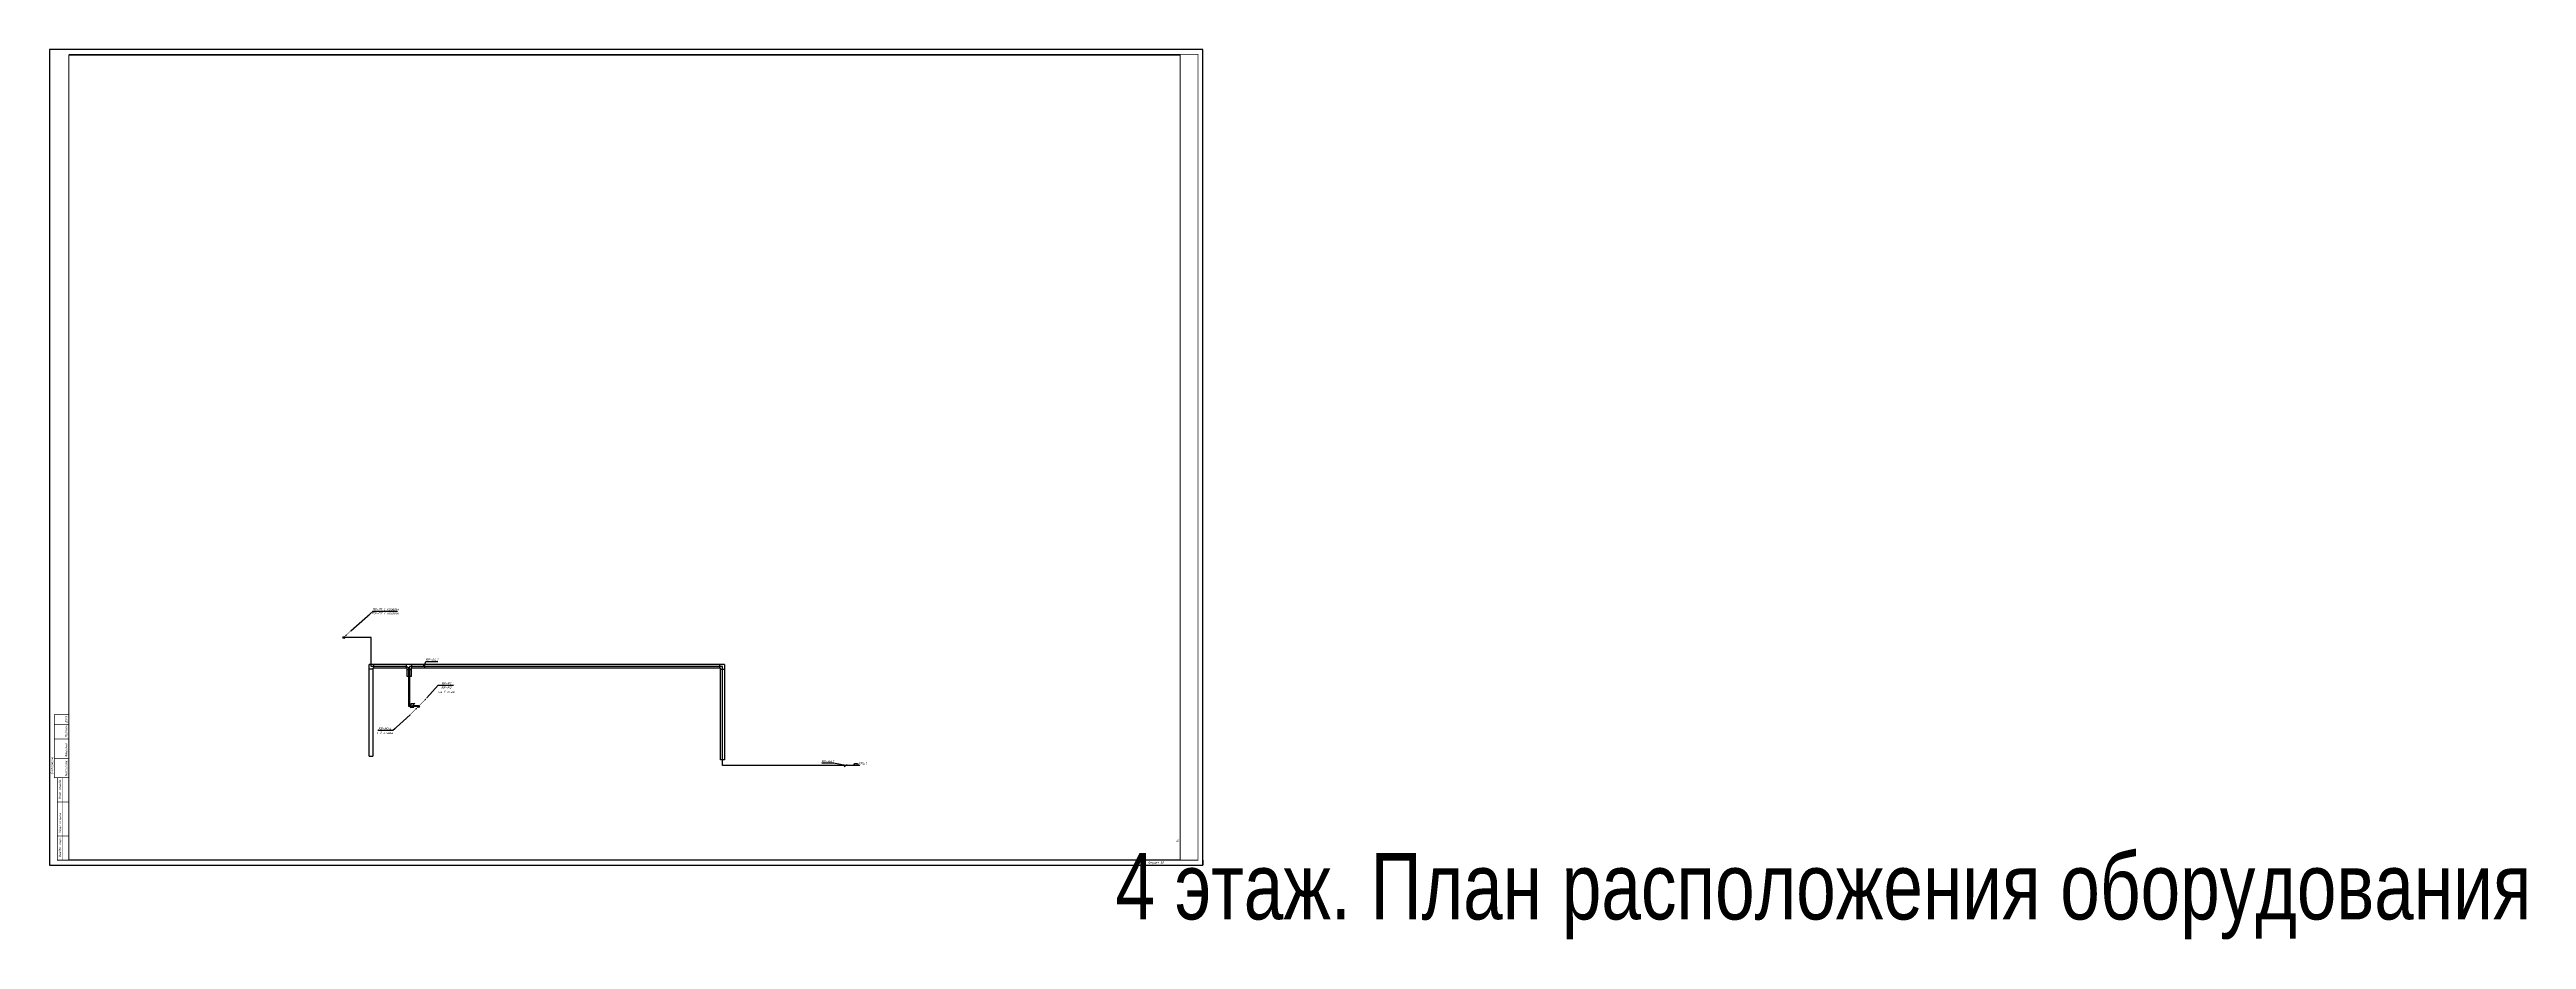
# Paper-space layout '10. 4 этаж' of a CAD drawing. Header units: millimetres. Extents: x 0 to 2554, y -77 to 841.
# The model-space entities are those that its viewports show. They can reach past a viewport. Long polylines and large blocks are cut down to what shows.
import ezdxf
from ezdxf import colors
from ezdxf.entities.mleader import LeaderData, LeaderLine
from ezdxf.enums import TextEntityAlignment as Align
from ezdxf.math import Vec2, Vec3

# ---------------------------------------------------------------- set-up
doc = ezdxf.new("R2018")
doc.units = ezdxf.units.MM
doc.set_wipeout_variables(frame=1)
doc.layers.get('Defpoints').update_dxf_attribs({"lineweight": 50, "true_color": 0xbeff1a})
for name, color, linetype in [('102 Рамка', 252, 'Continuous'), ('Text', 7, 'Continuous'), ('СОУЭ_Оборуд.', 7, 'Continuous')]:
    doc.layers.add(name, color=color, linetype=linetype)
for name, color, linetype, lineweight in [('Радио', 5, 'Continuous', 30), ('РФ_Каб.Абонентский', 3, 'Continuous', 30), ('РФ_Каб.Магистраль', 1, 'Continuous', 30), ('РФ_Каб.Распределтельный', 4, 'Continuous', 30), ('РФ_Розетка', 6, 'Continuous', 30), ('СС Текст', 7, 'Continuous', 25), ('СС_СКК_Лоток', 54, 'Continuous', 30), ('Текст Радио', 7, 'Continuous', 20)]:
    doc.layers.add(name, color=color, linetype=linetype, lineweight=lineweight)
doc.styles.add('ISOCPEUR', font='isocpeui.ttf', dxfattribs={"height": 2.5})
doc.styles.get("Standard").update_dxf_attribs({"font": 'arial.ttf'})

# ---------------------------------------------------------------- blocks, each defined once
blk = doc.blocks.new('*U286')
at = {"layer": '102 Рамка', "color": 0}
blk.add_lwpolyline([(1189, 841), (0, 841), (0, 0), (1189, 0)], close=True, dxfattribs=at)
at = {"layer": '102 Рамка', "color": 0, "const_width": 0.8}
for points in [[(1184, 5), (1184, 836), (20, 836), (20, 5)], [(8, 5), (20, 5), (20, 90), (8, 90)]]:
    blk.add_lwpolyline(points, close=True, dxfattribs=at)
at = {"layer": '102 Рамка', "color": 0}
for points, const_width in [([(5, 155), (20, 155), (20, 90), (5, 90), (5, 155)], 0.8), ([(10, 90), (10, 155)], 0.05), ([(15, 90), (15, 155)], 0.05), ([(5, 145), (20, 145)], 0.8), ([(5, 130), (20, 130)], 0.8), ([(5, 110), (20, 110)], 0.8), ([(13, 90), (13, 5)], 0.05), ([(8, 65), (20, 65)], 0.8), ([(8, 30), (20, 30)], 0.8)]:
    blk.add_lwpolyline(points, dxfattribs=dict(at, const_width=const_width))
blk.add_lwpolyline([(1189, 5), (1189, 0)], dxfattribs=at)
at = {"color": 7, "style": 'ISOCPEUR', "oblique": 10, "width": 0.8}
blk.add_attdef('НОМЕР-ЛИСТА', text='', height=2.5, dxfattribs=at).set_placement((1162.6, 25), align=Align.MIDDLE_CENTER)
at = {"color": 7, "lineweight": 30, "oblique": 10, "width": 0.8, "flags": 104}
blk.add_attdef('НАИМЕНОВАНИЕ-ЧЕРТЕЖА', text='', height=2.5, dxfattribs=at).set_placement((1099, 12.5), align=Align.MIDDLE_CENTER)
at = {"layer": '102 Рамка', "color": 7, "style": 'ISOCPEUR', "width": 0.8}
for s, p in [('Дата', (17.2, 146.5)), ('Подпись', (17.2, 131.5)), ('Согласовано', (2.5, 93.5)), ('Фамилия', (17.2, 111.5)), ('N.отд.долж.', (17.2, 91.5)), ('Взам. инв.No.', (10.5, 68)), ('Подп. и дата', (10.5, 33)), ('Инв.No. подп.', (10.5, 8))]:
    blk.add_text(s, height=2.5, rotation=90, dxfattribs=at).set_placement(p, align=Align.MIDDLE_LEFT)
blk.add_attdef('FORMATTEXT', text='', height=2.5, dxfattribs=at).set_placement((1132.5, 3.8), align=Align.TOP_LEFT)
blk = doc.blocks.new('*U275')
at = {"color": 0}
for points in [[(-0.7, -0.7, 0, 1.5, 0), (-2.8, -2.8, 2, 2, 0)], [(8.7, 8.7, 0, 1.5, 0), (6.6, 6.6, 2, 2, 0)]]:
    blk.add_lwpolyline(points, format="xyseb", dxfattribs=at)
at = {"color": 0, "const_width": 0.5}
for points in [[(0.7, 0.7), (6.6, 6.6)], [(-8.5, -8.5), (-2.8, -2.8)]]:
    blk.add_lwpolyline(points, dxfattribs=at)
at = {"color": 0}
for radius in [1, 0.5]:
    blk.add_circle((0, 0), radius, dxfattribs=at)
blk = doc.blocks.new('_None')
blk = doc.blocks.new('Лоток 4 этаж')
at = {"layer": 'СС_СКК_Лоток', "color": 0}
for p, q in [((738958, -120752), (738958, -111307)), ((775607, -111307), (738958, -111307)), ((739358, -111803), (738958, -111803)), ((742896, -111707), (739358, -111707)), ((739358, -111707), (739358, -120752)), ((739439, -111707), (739439, -111307)), ((742814, -111707), (742814, -111307)), ((742896, -112550), (742896, -111707)), ((742896, -111817), (743296, -111817)), ((775207, -111707), (743296, -111707)), ((743296, -111707), (743296, -112550)), ((743373, -111707), (743373, -111307)), ((775123, -111707), (775123, -111307)), ((775207, -121156), (775207, -111707)), ((775207, -111802), (775607, -111802)), ((775607, -111307), (775607, -121156)), ((743296, -112550), (742896, -112550)), ((738958, -120752), (739358, -120752)), ((775607, -121156), (775207, -121156))]:
    blk.add_line(p, q, dxfattribs=at)
blk = doc.blocks.new('*U278')
blk.add_lwpolyline([(0.7, 0.7, 0, 1.5, 0), (2.8, 2.8, 2, 2, 0)], format="xyseb")
at = {"const_width": 0.5}
blk.add_lwpolyline([(2.8, 2.8), (7.1, 7.1)], dxfattribs=at)
at = {"color": 0}
for radius in [1, 0.5]:
    blk.add_circle((0, 0), radius, dxfattribs=at)
blk = doc.blocks.new('Радио розетка')
at = {"layer": 'РФ_Розетка'}
blk.add_line((0, 0), (594, 0), dxfattribs=at)
blk.add_ellipse((398, 12), major_axis=(139, 139), ratio=1, start_param=5.4369108, end_param=8.7002562, dxfattribs=at)
blk = doc.blocks.new('A$Cc576eae1')
at = {"lineweight": 30}
blk.add_wipeout([(-164, 164), (164, 164), (164, -164), (-164, -164)], dxfattribs=at)
at = {"layer": 'Радио'}
for points in [[(245, 245), (-245, -245)], [(-164, -164), (164, -164), (164, 164), (-164, 164), (-164, -164)]]:
    blk.add_lwpolyline(points, dxfattribs=at)
blk = doc.blocks.new('_Oblique')
at = {"color": 0, "linetype": 'ByBlock', "lineweight": -2}
blk.add_line((-0.5, -0.5), (0.5, 0.5), dxfattribs=at)

msp = doc.modelspace()

# ---------------------------------------------------------------- linework, layer by layer
at = {"layer": 'СС_СКК_Лоток'}
msp.add_line((747804.1, -111707.5), (743296.1, -111707.5), dxfattribs=at)

# ---------------------------------------------------------------- block references
at = {"layer": 'РФ_Розетка', "xscale": -1, "rotation": 359.9999999999978}
msp.add_blockref('Радио розетка', (789551.8, -121717.7), dxfattribs=at)
at = {"layer": 'СС_СКК_Лоток', "xscale": 100, "yscale": 100, "zscale": 100}
for name, p in [('*U278', (736355.3, -108535.7)), ('*U275', (744045.2, -115639.1))]:
    msp.add_blockref(name, p, dxfattribs=at)
at = {"layer": 'СС_СКК_Лоток'}
msp.add_blockref('Лоток 4 этаж', (0, 0), dxfattribs=at)

# ---------------------------------------------------------------- texts
at = {"layer": 'СОУЭ_Оборуд.', "insert": (789814.5, -121522.2), "char_height": 250, "width": 594.035, "attachment_point": 5, "style": 'ISOCPEUR'}
msp.add_mtext('РР4.1', dxfattribs=at)

# ---------------------------------------------------------------- leaders
at = {"layer": 'Text', "lineweight": 0}
ml = msp.add_multileader_mtext('Standard', dxfattribs=at)
ml.set_content('{\\C256;Антенна DiSat UE01R  ориентирована на телебашню Останкино}', color=7, style='ISOCPEUR')
ml.set_leader_properties(color=256)
ml.build(insert=Vec2(0, 0))
ml.multileader.update_dxf_attribs({"has_dogleg": 0, "text_left_attachment_type": 6, "text_right_attachment_type": 6, "dogleg_length": 0.1, "arrow_head_size": 0, "scale": 100})
ctx = ml.context
ctx.base_point, ctx.scale, ctx.char_height, ctx.arrow_head_size, ctx.landing_gap_size, ctx.plane_origin = Vec3(1022360.9, -112048.2), 100, 250, 0, 50, Vec3(1023998.6, -112166.2)
ctx.left_attachment, ctx.right_attachment, ctx.text_align_type = 6, 6, 2
notes = []
notes.append((ctx, [(1, (1, 1, 0), (1025219.4, -112048.2), (-1, 0), 10, [(0, [(1027314.7, -109713.1)], 0, [])])]))
ctx.mtext.insert, ctx.mtext.width, ctx.mtext.alignment, ctx.mtext.flow_direction = Vec3(1024822.4, -111748.2), 2836.987, 3, 5
ml = msp.add_multileader_mtext('Standard', dxfattribs=at)
ml.set_content('{\\C256;RF-P1 на 4 эт.\\PRF-P2 на 4 эт.}', color=7, style='ISOCPEUR')
ml.set_leader_properties(color=256)
ml.build(insert=Vec2(0, 0))
ml.multileader.update_dxf_attribs({"has_dogleg": 0, "text_left_attachment_type": 6, "text_right_attachment_type": 6, "dogleg_length": 0.1, "arrow_head_size": 0, "scale": 100})
ctx = ml.context
ctx.base_point, ctx.scale, ctx.char_height, ctx.arrow_head_size, ctx.landing_gap_size, ctx.plane_origin = Vec3(1023227.2, -110094), 100, 250, 0, 50, Vec3(1021207.9, -111497.9)
ctx.left_attachment, ctx.right_attachment, ctx.text_align_type = 6, 6, 2
notes.append((ctx, [(1, (1, 1, 0), (1025807.7, -110094), (-1, 0), 10, [(0, [(1026572.7, -109449.4)], 0, [])])]))
ctx.mtext.insert, ctx.mtext.width, ctx.mtext.alignment, ctx.mtext.flow_direction = Vec3(1025747.7, -109794), 2836.987, 3, 5
at = {"layer": 'СС Текст', "color": 7, "lineweight": 20}
ml = msp.add_multileader_mtext('Standard', dxfattribs=at)
ml.set_content('{\\C256;RF-А4.1}', color=7, style='ISOCPEUR')
ml.set_leader_properties()
ml.set_arrow_properties(name='OBLIQUE')
ml.build(insert=Vec2(0, 0))
ml.multileader.update_dxf_attribs({"has_dogleg": 0, "text_left_attachment_type": 6, "text_right_attachment_type": 6, "dogleg_length": 100, "arrow_head_size": 250})
ctx = ml.context
ctx.base_point, ctx.char_height, ctx.arrow_head_size, ctx.landing_gap_size, ctx.plane_origin = Vec3(744822.9, -110988.7), 250, 250, 0, Vec3(757590, -114556.3)
ctx.left_attachment, ctx.right_attachment, ctx.text_align_type = 6, 6, 1
notes.append((ctx, [(1, (1, 1, 0), (744722.9, -110988.7), (1, 0), 100, [(0, [(744645.9, -111507.5)], 0, [])])]))
ctx.mtext.insert, ctx.mtext.width, ctx.mtext.alignment, ctx.mtext.flow_direction = Vec3(745435, -110688.7), 1991.197, 2, 5
ml = msp.add_multileader_mtext('Standard', dxfattribs=at)
ml.set_content('{\\C256;RF-А4.1}', color=7, style='ISOCPEUR')
ml.set_leader_properties()
ml.set_arrow_properties(name='OBLIQUE')
ml.build(insert=Vec2(0, 0))
ml.multileader.update_dxf_attribs({"has_dogleg": 0, "text_left_attachment_type": 6, "text_right_attachment_type": 6, "dogleg_length": 100, "arrow_head_size": 250})
ctx = ml.context
ctx.base_point, ctx.char_height, ctx.arrow_head_size, ctx.landing_gap_size, ctx.plane_origin = Vec3(785632.3, -121473.7), 250, 250, 0, Vec3(798556.6, -124856.8)
ctx.left_attachment, ctx.right_attachment, ctx.text_align_type = 6, 6, 1
notes.append((ctx, [(0, (1, 1, 0), (786956.6, -121473.7), (-1, 0), 100, [(0, [(788102.1, -121717.7)], 0, [])])]))
ctx.mtext.insert, ctx.mtext.width, ctx.mtext.alignment, ctx.mtext.flow_direction = Vec3(786244.5, -121173.7), 1991.197, 2, 5
at = {"layer": 'СС_СКК_Лоток', "color": 7, "lineweight": 0}
ml = msp.add_multileader_mtext('Standard', dxfattribs=at)
ml.set_content('RF-P1\\PRF-P2\\Pна 1 этаж', color=7, style='ISOCPEUR')
ml.set_leader_properties()
ml.set_arrow_properties(name='NONE')
ml.build(insert=Vec2(0, 0))
ml.multileader.update_dxf_attribs({"has_dogleg": 0, "text_left_attachment_type": 6, "text_right_attachment_type": 6, "dogleg_length": 100, "arrow_head_size": 250})
ctx = ml.context
ctx.base_point, ctx.char_height, ctx.arrow_head_size, ctx.landing_gap_size, ctx.plane_origin = Vec3(746083.5, -113460.4), 250, 250, 0, Vec3(752930.6, -115992.2)
ctx.left_attachment, ctx.right_attachment, ctx.text_align_type = 6, 6, 1
notes.append((ctx, [(1, (1, 1, 0), (745983.5, -113460.4), (1, 0), 100, [(0, [(744915.9, -114768.4)], 0, [])])]))
ctx.mtext.insert, ctx.mtext.width, ctx.mtext.alignment, ctx.mtext.flow_direction = Vec3(746918.7, -113160.4), 1991.197, 2, 5
for ctx, leaders in notes:
    for number, flags, end, landing, length, lines in leaders:
        leader = LeaderData()
        leader.index, (leader.has_last_leader_line, leader.has_dogleg_vector, leader.attachment_direction) = number, flags
        leader.last_leader_point, leader.dogleg_vector, leader.dogleg_length = Vec3(end), Vec3(landing), length
        for number, points, colour, breaks in lines:
            line = LeaderLine()
            line.index, line.vertices, line.color, line.breaks = number, Vec3.list(points), colors.encode_raw_color(colour), breaks
            leader.lines.append(line)
        ctx.leaders.append(leader)

# ---------------------------------------------------------------- next in the draw order: block references
at = {"layer": 'Радио'}
msp.add_blockref('A$Cc576eae1', (743423.3, -115543.7), dxfattribs=at)

# ---------------------------------------------------------------- next in the draw order: leaders
at = {"layer": 'Текст Радио', "color": 7, "lineweight": 0}
ml = msp.add_multileader_mtext('Standard', dxfattribs=at)
ml.set_content('{\\C256;RF-P1} с кровли\\P{\\C256;RF-P2} с кровли', color=7, style='ISOCPEUR')
ml.set_leader_properties()
ml.set_arrow_properties(name='NONE')
ml.build(insert=Vec2(0, 0))
ml.multileader.update_dxf_attribs({"has_dogleg": 0, "text_left_attachment_type": 6, "text_right_attachment_type": 6, "dogleg_length": 100, "arrow_head_size": 250})
ctx = ml.context
ctx.base_point, ctx.char_height, ctx.arrow_head_size, ctx.landing_gap_size, ctx.plane_origin = Vec3(739389, -105809.4), 250, 250, 0, Vec3(749343.6, -107746.3)
ctx.left_attachment, ctx.right_attachment, ctx.text_align_type = 6, 6, 1
notes = []
notes.append((ctx, [(1, (1, 1, 0), (739289, -105809.4), (1, 0), 100, [(0, [(737062.4, -107828.6)], 0, [])])]))
ctx.mtext.insert, ctx.mtext.width, ctx.mtext.alignment, ctx.mtext.flow_direction = Vec3(740651.3, -105484.4), 3045.234, 2, 5
ctx.mtext.has_bg_fill, ctx.mtext.bg_color, ctx.mtext.bg_scale_factor, ctx.mtext.bg_transparency, ctx.mtext.use_window_bg_color = 1, -1027028792, 1.5, 0, 1
for ctx, leaders in notes:
    for number, flags, end, landing, length, lines in leaders:
        leader = LeaderData()
        leader.index, (leader.has_last_leader_line, leader.has_dogleg_vector, leader.attachment_direction) = number, flags
        leader.last_leader_point, leader.dogleg_vector, leader.dogleg_length = Vec3(end), Vec3(landing), length
        for number, points, colour, breaks in lines:
            line = LeaderLine()
            line.index, line.vertices, line.color, line.breaks = number, Vec3.list(points), colors.encode_raw_color(colour), breaks
            leader.lines.append(line)
        ctx.leaders.append(leader)

# ---------------------------------------------------------------- next in the draw order: linework, layer by layer
at = {"layer": 'РФ_Каб.Абонентский'}
msp.add_lwpolyline([(789254.8, -121717.7), (775407.2, -121717.7), (775407.2, -111507.5), (743120.7, -111507.5), (743120.7, -115543.7), (743259.9, -115543.7)], dxfattribs=at)

# ---------------------------------------------------------------- next in the draw order: leaders
at = {"layer": 'СС_СКК_Лоток', "color": 7, "lineweight": 0}
ml = msp.add_multileader_mtext('Standard', dxfattribs=at)
ml.set_content('RF-M1.4\\Pс 3 этажа', color=7, style='ISOCPEUR')
ml.set_leader_properties()
ml.set_arrow_properties(name='NONE')
ml.build(insert=Vec2(0, 0))
ml.multileader.update_dxf_attribs({"has_dogleg": 0, "text_left_attachment_type": 6, "text_right_attachment_type": 6, "dogleg_length": 100, "arrow_head_size": 250})
ctx = ml.context
ctx.base_point, ctx.char_height, ctx.arrow_head_size, ctx.landing_gap_size, ctx.plane_origin = Vec3(739737.6, -118106.9), 250, 250, 0, Vec3(749328.8, -119862.4)
ctx.left_attachment, ctx.right_attachment, ctx.text_align_type = 6, 6, 1
notes = []
notes.append((ctx, [(0, (1, 1, 0), (741501.2, -118106.9), (-1, 0), 100, [(0, [(743195.2, -116489.1)], 0, [])])]))
ctx.mtext.insert, ctx.mtext.width, ctx.mtext.alignment, ctx.mtext.flow_direction = Vec3(740569.4, -117806.9), 1991.197, 2, 5
ctx.mtext.has_bg_fill, ctx.mtext.bg_color, ctx.mtext.bg_scale_factor, ctx.mtext.bg_transparency, ctx.mtext.use_window_bg_color = 1, -1027028792, 1.5, 0, 1
for ctx, leaders in notes:
    for number, flags, end, landing, length, lines in leaders:
        leader = LeaderData()
        leader.index, (leader.has_last_leader_line, leader.has_dogleg_vector, leader.attachment_direction) = number, flags
        leader.last_leader_point, leader.dogleg_vector, leader.dogleg_length = Vec3(end), Vec3(landing), length
        for number, points, colour, breaks in lines:
            line = LeaderLine()
            line.index, line.vertices, line.color, line.breaks = number, Vec3.list(points), colors.encode_raw_color(colour), breaks
            leader.lines.append(line)
        ctx.leaders.append(leader)

# ---------------------------------------------------------------- next in the draw order: linework, layer by layer
at = {"layer": 'РФ_Каб.Магистраль'}
msp.add_lwpolyline([(743586.9, -115543.7), (744045.2, -115539.1)], dxfattribs=at)
at = {"layer": 'РФ_Каб.Распределтельный'}
msp.add_lwpolyline([(744045.2, -115639.1), (743045.7, -115639.1), (743045.7, -111662.1), (742813.8, -111507.5), (739157.5, -111507.5), (739157.5, -108535.7), (736300.2, -108535.7)], dxfattribs=at)

psp = doc.layouts.new('10. 4 этаж')

# ---------------------------------------------------------------- block references
at = {"color": 7, "lineweight": 30}
ref = psp.add_blockref('*U286', (0.1, 0), dxfattribs=at)
ref.add_attrib('FORMATTEXT', 'Формат А0', dxfattribs={"layer": '102 Рамка', "color": 7, "height": 2.5, "style": 'ISOCPEUR', "width": 0.8}).set_placement((1132.6, 3.8), align=Align.TOP_LEFT)
ref.add_attrib('НОМЕР-ЛИСТА', '10', dxfattribs={"color": 7, "height": 2.5, "style": 'ISOCPEUR', "oblique": 10, "width": 0.8}).set_placement((1162.6, 25), align=Align.MIDDLE_CENTER)
lines = psp.add_mtext('\\W0.8000;4 этаж. План расположения оборудования', dxfattribs={"color": 7, "insert": (1099.1, 12.5), "char_height": 68.583, "attachment_point": 1})
ref.add_attrib('НАИМЕНОВАНИЕ-ЧЕРТЕЖА', '', (1099.1, 12.5), dxfattribs={"flags": 104}).embed_mtext(lines)

# ---------------------------------------------------------------- viewports
at = {"layer": 'Defpoints'}
psp.add_viewport(center=(593, 420.3), size=(1145.8, 830.007), view_center_point=(765305.7, -89965.3), view_height=83000.751, dxfattribs=at)

doc.saveas('drawing.dxf')
